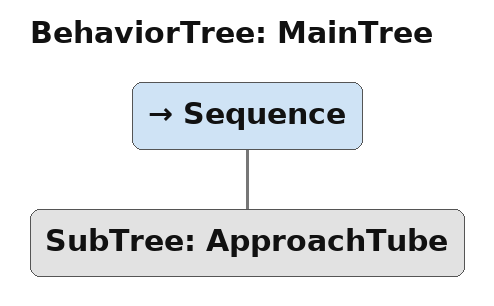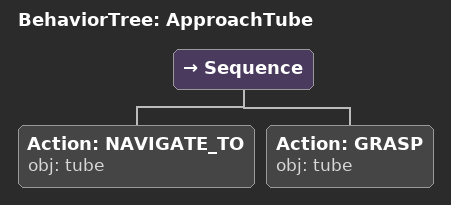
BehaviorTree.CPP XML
<root main_tree_to_execute="MainTree">
  <BehaviorTree ID="MainTree">
    <Sequence>
      <!-- Execute subtree ApproachTube -->
      <SubTree ID="ApproachTube" />
    </Sequence>
  </BehaviorTree>
  <!-- Subtree definition ApproachTube -->
  <BehaviorTree ID="ApproachTube">
    <Sequence>
      <!-- Navigate to tube -->
      <Action ID="NAVIGATE_TO" obj="tube" />
      <!-- Grasp tube -->
      <Action ID="GRASP" obj="tube" />
    </Sequence>
  </BehaviorTree>
</root>
